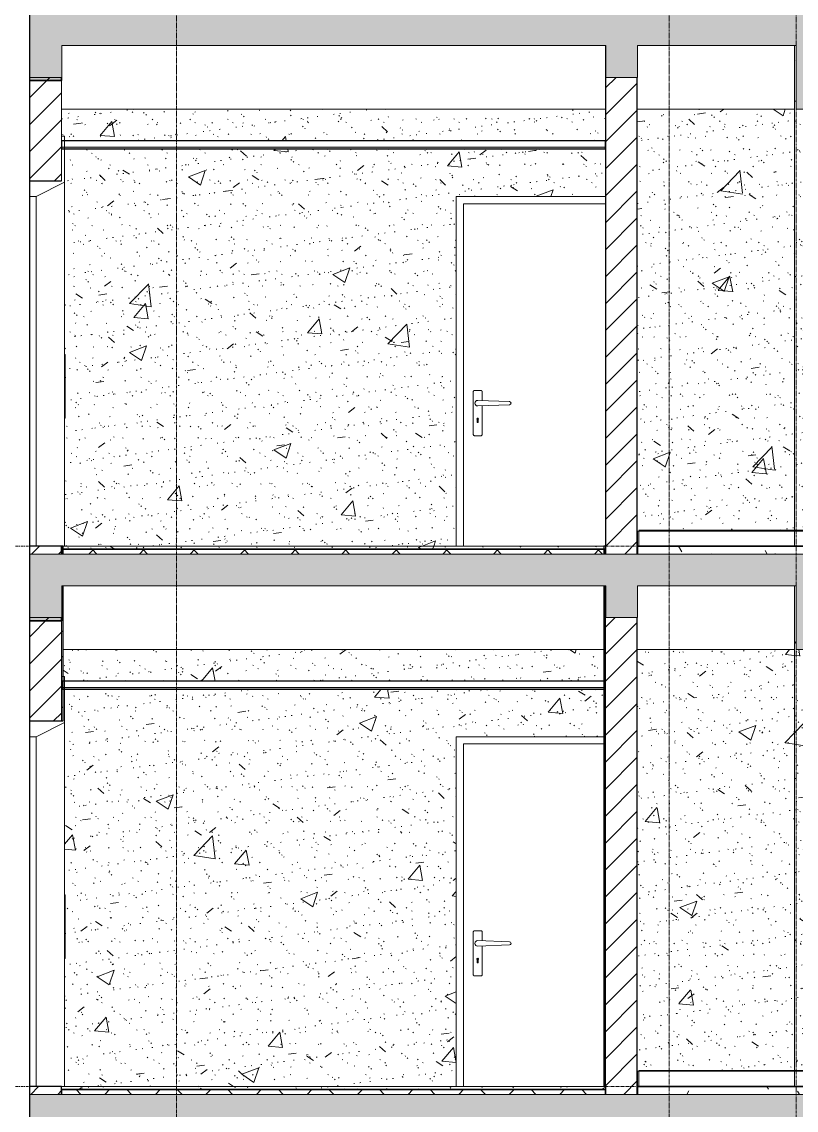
# Model space of a CAD drawing. Header units: millimetres. Extents: x 3451 to 201731, y -8641 to 35300.
# Drawn here: x 151216 to 156091, y 8850 to 15700 of the extents above; entities that cross this region are included whole.
import ezdxf

# ---------------------------------------------------------------- set-up
doc = ezdxf.new("R2010")
doc.units = ezdxf.units.MM
doc.linetypes.add('Centre', pattern=[31.75, 6.35, -4.7625, 15.875, -4.7625])
doc.linetypes.add('Grid Line', pattern=[22.225, 12.7, -3.175, 3.175, -3.175])
for name, color, linetype, lineweight in [('0-2', 50, 'Continuous', 5), ('A-CLNG', 13, 'Continuous', 9), ('A-CLNG-1', 13, 'Continuous', 25), ('A-CLNG-PATT-1', 13, 'Continuous', 9), ('A-DETL-GENF-1', 7, 'Continuous', 9), ('A-DETL-MEDM', 33, 'Continuous', 25), ('A-DETL-THIN', 151, 'Continuous', 9), ('A-DOOR', 31, 'Continuous', 9), ('A-DOOR-1', 31, 'Continuous', 18), ('A-DOOR-FRAM', 31, 'Continuous', 9), ('A-FLOR-1', 10, 'Continuous', 35), ('A-FLOR-3', 192, 'Continuous', 35), ('A-FLOR-HRAL', 11, 'Continuous', 9), ('A-FLOR-HRAL-1', 253, 'Continuous', 9), ('A-FLOR-HRAL-2', 53, 'Continuous', 18), ('A-FLOR-LEVL-2', 51, 'Centre', 9), ('A-FLOR-PATT-3', 8, 'Continuous', 9), ('A-FLOR-PATT-4', 67, 'Continuous', 9), ('A-WALL', 113, 'Continuous', 9), ('A-WALL-1', 113, 'Continuous', 25), ('A-WALL-PATT-2', 9, 'Continuous', 9), ('A-WALL-PATT-4', 111, 'Continuous', 9), ('I-WALL', 2, 'Continuous', 9), ('I-WALL-1', 7, 'Continuous', 9), ('I-WALL-2', 2, 'Continuous', 25), ('S-BEAM-1', 12, 'Continuous', 5), ('S-BEAM-2', 10, 'Continuous', 35), ('S-BEAM-3', 7, 'Continuous', 9), ('S-GRID-1', 1, 'Grid Line', 9)]:
    doc.layers.add(name, color=color, linetype=linetype, lineweight=lineweight)
pattern_1 = [(50, (-51987.05, 14125), (1093.104, -95.63), [114.3, -1257.3]), (355, (-51987, 14125), (-211.46, 1146.34), [91.44, -1005.84]), (100.451, (-51896, 14117), (881.66, 1050.7), [97.14, -1068.54]), (46.184, (-51987, 14429.8), (1626.47, -252.26), [171.45, -1885.95]), (96.636, (-51851.5, 14408.8), (1424.42, 1484.57), [145.7, -1602.8]), (351.184, (-51987, 14429.8), (1424.43, 1484.55), [137.16, -1508.76]), (21, (-51834.65, 14353.6), (909.69, -613.59), [114.3, -1257.3]), (326, (-51834.7, 14353.6), (370.81, 1105.13), [91.44, -1005.84]), (71.451, (-51758.8, 14302.5), (1280.5, 491.53), [97.14, -1068.54]), (37.5, (-51987.05, 14125), (18.531, 507.33), [50.292, -943.356, 50.292, -970.788, -1009.65]), (37.5, (-51987.05, 14125), (18.531, 507.33), [-2014.73, 50.29, -959.36]), (7.5, (-51987.05, 14125), (400.918, 601.084), [50.292, -531.876, 50.292, -920.496, -384.81]), (7.5, (-51987.05, 14125), (400.918, 601.084), [-1552.956, 50.29, -334.52]), (327.5, (-52326.9, 14125), (813.545, -34.374), [50.292, -330.708, 50.292, -1138.428, -1577.34]), (327.5, (-52326.9, 14125), (813.545, -34.374), [-1569.72, 50.29, -1527.05]), (317.5, (-52479.3, 14125), (888.775, 152.56), [50.29, -445.01, 50.29, -739.14, -1120.14]), (317.5, (-52479.3, 14125), (888.775, 152.56), [-1284.73, 50.29, -1069.85])]
pattern_2 = [(37.5, (-51987.05, 14125), (-4.7995, 146.8239), [5.029, -110.795, 5.029, -124.511, -123.825]), (37.5, (-51987.05, 14125), (-4.7995, 146.8239), [-245.364, 5.029, -118.796]), (7.5, (-51987.05, 14125), (134.8574, 215.047), [5.029, -57.455, 5.029, -99.365, -40.005]), (7.5, (-51987.05, 14125), (134.8574, 215.047), [-166.878, 5.029, -34.976]), (327.5, (-52080.78, 14125), (237.2978, 0.4316), [5.029, -33.071, 5.029, -132.131, -179.07]), (327.5, (-52080.78, 14125), (237.2978, 0.4316), [-175.26, 5.029, -174.041]), (317.5, (-52080.78, 14125), (229.067, 66.8792), [5.029, -14.021, 5.029, -84.887, -102.87]), (317.5, (-52080.78, 14125), (229.067, 66.8792), [-108.966, 5.029, -97.841])]
pattern_3 = [(0, (-51987.05, 14125), (609.6, 152.4), [50.292, -406.908, 50.292, -406.908, -2438.4]), (0, (-51987.05, 14125), (609.6, 152.4), [-914.4, 50.292, -864.108, 50.292, -406.908, -1066.8]), (0, (-51987.05, 14125), (609.6, 152.4), [-2286, 50.292, -254.508, 50.292, -711.708]), (120, (-51758.45, 14201.2), (-436.7823, 451.7291), [50.292, -406.908, 50.292, -2845.308]), (120, (-51758.45, 14201.2), (-436.7823, 451.7291), [-507.492, -406.908, 50.292, -864.108, -1524]), (120, (-51758.45, 14201.2), (-436.7823, 451.7291), [-1828.8, 50.292, -406.908, 50.292, -1016.508]), (120, (-51758.45, 14201.2), (-436.7823, 451.7291), [-2336.292, -254.508, 50.292, -711.708]), (240, (-51682.25, 14506), (-172.8177, -604.1291), [50.292, -406.908, 50.292, -406.908, -2438.4]), (240, (-51682.25, 14506), (-172.8177, -604.1291), [-914.4, 50.292, -864.108, 50.292, -406.908, -1066.8]), (240, (-51682.25, 14506), (-172.8177, -604.1291), [-2286, 50.292, -254.508, 50.292, -711.708])]
pattern_4 = [(45, (148640.78, 14125), (-84.8528, 84.8528), [])]
pattern_5 = [(45, (148640.78, 14125), (-159.099, 159.099), []), (135, (148640.78, 14125), (-159.099, -159.099), [])]
pattern_6 = [(0, (148640.78, 14125), (1219.2, 304.8), [50.292, -864.108, 50.292, -864.108, -4876.8]), (0, (148640.78, 14125), (1219.2, 304.8), [-1828.8, 50.292, -1778.508, 50.292, -864.108, -2133.6]), (0, (148640.78, 14125), (1219.2, 304.8), [-4572, 50.292, -559.308, 50.292, -1473.708]), (120, (149097.98, 14277.4), (-873.5645, 903.458), [50.292, -864.108, 50.292, -5740.908]), (120, (149097.98, 14277.4), (-873.5645, 903.458), [-964.692, -864.108, 50.292, -1778.508, -3048]), (120, (149097.98, 14277.4), (-873.5645, 903.458), [-3657.6, 50.292, -864.108, 50.292, -2083.308]), (120, (149097.98, 14277.4), (-873.5645, 903.458), [-4622.292, -559.308, 50.292, -1473.708]), (240, (149250.38, 14887), (-345.6355, -1208.258), [50.292, -864.108, 50.292, -5740.908]), (240, (149250.38, 14887), (-345.6355, -1208.258), [-964.692, -864.108, 50.292, -1778.508, -3048]), (240, (149250.38, 14887), (-345.6355, -1208.258), [-3657.6, 50.292, -864.108, 50.292, -2083.308]), (240, (149250.38, 14887), (-345.6355, -1208.258), [-4622.292, -559.308, 50.292, -1473.708])]
pattern_7 = [(45, (148640.78, 14125), (-79.5495, 79.5495), [])]
pattern_8 = [(50, (148640.8, 14125), (1093.104, -95.634), [114.3, -1257.3]), (355, (148640.8, 14125), (-211.46, 1146.34), [91.44, -1005.84]), (100.451, (148731.9, 14117), (881.66, 1050.7), [97.14, -1068.54]), (46.184, (148640.8, 14429.8), (1626.47, -252.26), [171.45, -1885.95]), (96.636, (148776.3, 14408.8), (1424.42, 1484.57), [145.7, -1602.81]), (351.184, (148640.8, 14429.8), (1424.43, 1484.55), [137.16, -1508.76]), (21, (148793.2, 14353.6), (909.69, -613.59), [114.3, -1257.3]), (326, (148793.2, 14353.6), (370.81, 1105.13), [91.44, -1005.84]), (71.451, (148869, 14302.5), (1280.5, 491.53), [97.14, -1068.54]), (37.5, (148640.8, 14125), (18.531, 507.33), [50.292, -943.356, 50.292, -970.788, -1009.65]), (37.5, (148640.8, 14125), (18.531, 507.33), [-2014.73, 50.29, -959.36]), (7.5, (148640.8, 14125), (400.918, 601.084), [50.292, -531.876, 50.292, -920.496, -384.81]), (7.5, (148640.8, 14125), (400.918, 601.084), [-1552.956, 50.29, -334.52]), (327.5, (148300.93, 14125), (813.545, -34.374), [50.292, -330.708, 50.292, -1138.428, -1577.34]), (327.5, (148300.93, 14125), (813.545, -34.374), [-1569.72, 50.29, -1527.05]), (317.5, (148148.5, 14125), (888.775, 152.56), [50.29, -445.01, 50.29, -739.14, -1120.14]), (317.5, (148148.5, 14125), (888.775, 152.56), [-1284.73, 50.29, -1069.85])]
pattern_9 = [(37.5, (148640.78, 14125), (-4.7995, 146.8239), [5.029, -110.795, 5.029, -124.511, -123.825]), (37.5, (148640.78, 14125), (-4.7995, 146.8239), [-245.364, 5.029, -118.796]), (7.5, (148640.78, 14125), (134.8574, 215.0472), [5.029, -57.455, 5.029, -99.365, -40.005]), (7.5, (148640.78, 14125), (134.8574, 215.0472), [-166.878, 5.029, -34.976]), (327.5, (148547.06, 14125), (237.2978, 0.4316), [5.029, -33.071, 5.029, -132.131, -179.07]), (327.5, (148547.06, 14125), (237.2978, 0.4316), [-175.26, 5.029, -174.041]), (317.5, (148547.06, 14125), (229.067, 66.8792), [5.029, -14.021, 5.029, -84.887, -102.87]), (317.5, (148547.06, 14125), (229.067, 66.8792), [-108.966, 5.029, -97.841])]

# ---------------------------------------------------------------- blocks, each defined once
blk = doc.blocks.new('NCV_TKTC_KET CAU_rvt-2-TKCS_MẶT CẮT D')
at = {"layer": 'S-BEAM-1'}
for points in [[(-49361.9, 15330), (-49161.9, 15330), (-49161.9, 15350), (-49361.9, 15350)], [(-49361.9, 11930), (-49161.9, 11930), (-49161.9, 11950), (-49361.9, 11950)]]:
    blk.add_hatch(color=256, dxfattribs=at).paths.add_polyline_path(points)
at = {"layer": 'S-BEAM-2'}
for p, q in [((-49161.9, 15330), (-49161.9, 15350)), ((-49361.9, 15330), (-49161.9, 15330)), ((-49361.9, 11930), (-49161.9, 11930)), ((-49161.9, 11930), (-49161.9, 11950))]:
    blk.add_line(p, q, dxfattribs=at)
at = {"layer": 'S-BEAM-3'}
for p, q in [((-49161.9, 15150), (-45737.4, 15150)), ((-45537.4, 15150), (-45535.3, 15150)), ((-45535.3, 15150), (-44546.9, 15150)), ((-49151.9, 11750), (-45747.4, 11750)), ((-45537.4, 11750), (-45535.3, 11750)), ((-45535.3, 11750), (-44546.9, 11750))]:
    blk.add_line(p, q, dxfattribs=at)
blk = doc.blocks.new('Railing - Railing-945961-TKCS_MẶT CẮT D')
at = {"layer": 'A-FLOR-HRAL-1'}
for p, q in [((-45526.9, 12495), (-44546.9, 12495)), ((-44546.9, 12400), (-44546.9, 12495)), ((-44546.9, 12495), (-43826.9, 12495))]:
    blk.add_line(p, q, dxfattribs=at)
at = {"layer": 'A-FLOR-HRAL-2'}
for p, q in [((-45526.9, 12495), (-45536.9, 12495)), ((-45536.9, 12495), (-45536.9, 12400)), ((-45526.9, 12400), (-45526.9, 12495)), ((-45536.9, 12400), (-45526.9, 12400))]:
    blk.add_line(p, q, dxfattribs=at)
blk = doc.blocks.new('NCV_TKTC_TANG 3 - 4_rvt-3-TKCS_MẶT CẮT D')
at = {"layer": 'A-FLOR-PATT-4'}
h = blk.add_hatch(dxfattribs=at)
h.set_pattern_fill('FP_33', color=256, style=0, pattern_type=2)
h.set_pattern_definition(pattern_3)
h.paths.add_polyline_path([(-38225.1, 12350), (-37936.9, 12350), (-37936.9, 12400), (-45536.9, 12400), (-45536.9, 12350), (-38878.2, 12350)])
at = {"layer": 'A-WALL-PATT-2'}
h = blk.add_hatch(dxfattribs=at)
h.set_pattern_fill('FP_35', color=256, style=0, pattern_type=2)
h.set_pattern_definition(pattern_1)
h.paths.add_polyline_path([(-43836.9, 12500), (-43836.9, 15550), (-44235.3, 15550), (-44235.3, 15150), (-44537, 15150), (-44537, 15550), (-44546.9, 15550), (-44546.9, 12500)])
h = blk.add_hatch(dxfattribs=at)
h.set_pattern_fill('FP_36', color=256, style=0, pattern_type=2)
h.set_pattern_definition(pattern_2)
h.paths.add_polyline_path([(-43836.9, 12500), (-43836.9, 15550), (-44235.3, 15550), (-44235.3, 15150), (-44537, 15150), (-44537, 15550), (-44546.9, 15550), (-44546.9, 12500)])
h = blk.add_hatch(dxfattribs=at)
h.set_pattern_fill('FP_35', color=256, style=0, pattern_type=2)
h.set_pattern_definition(pattern_1)
h.paths.add_polyline_path([(-45526.9, 12500), (-44546.9, 12500), (-44546.9, 15150), (-45536.9, 15150), (-45536.9, 12500)])
h = blk.add_hatch(dxfattribs=at)
h.set_pattern_fill('FP_36', color=256, style=0, pattern_type=2)
h.set_pattern_definition(pattern_2)
h.paths.add_polyline_path([(-45526.9, 12500), (-44546.9, 12500), (-44546.9, 15150), (-45536.9, 15150), (-45536.9, 12500)])
at = {"layer": 'A-FLOR-1'}
for p, q in [((-37936.9, 12400), (-45536.9, 12400)), ((-45536.9, 12400), (-45536.9, 12350))]:
    blk.add_line(p, q, dxfattribs=at)
at = {"layer": 'I-WALL-1'}
for p, q in [((-44546.9, 15550), (-44546.9, 12500)), ((-45526.9, 12500), (-44546.9, 12500)), ((-44546.9, 12500), (-43836.9, 12500))]:
    blk.add_line(p, q, dxfattribs=at)
at = {"layer": 'A-FLOR-HRAL'}
blk.add_blockref('Railing - Railing-945961-TKCS_MẶT CẮT D', (0, 0), dxfattribs=at)
blk = doc.blocks.new('NCV_TKTC_TANG 3 - 4_rvt-4-TKCS_MẶT CẮT D')
at = {"layer": 'A-FLOR-PATT-4'}
h = blk.add_hatch(dxfattribs=at)
h.set_pattern_fill('FP_33', color=256, style=0, pattern_type=2)
h.set_pattern_definition(pattern_3)
h.paths.add_polyline_path([(-38225.1, 8950), (-37936.9, 8950), (-37936.9, 9000), (-45536.9, 9000), (-45535.3, 8950), (-38878.2, 8950)])
at = {"layer": 'A-WALL-PATT-2'}
h = blk.add_hatch(dxfattribs=at)
h.set_pattern_fill('FP_35', color=256, style=0, pattern_type=2)
h.set_pattern_definition(pattern_1)
h.paths.add_polyline_path([(-43836.9, 9100), (-43836.9, 12150), (-44235.3, 12150), (-44235.3, 11750), (-44537, 11750), (-44537, 12150), (-44546.9, 12150), (-44546.9, 9100), (-44102.8, 9100)])
h = blk.add_hatch(dxfattribs=at)
h.set_pattern_fill('FP_36', color=256, style=0, pattern_type=2)
h.set_pattern_definition(pattern_2)
h.paths.add_polyline_path([(-43836.9, 9100), (-43836.9, 12150), (-44235.3, 12150), (-44235.3, 11750), (-44537, 11750), (-44537, 12150), (-44546.9, 12150), (-44546.9, 9100), (-44102.8, 9100)])
h = blk.add_hatch(dxfattribs=at)
h.set_pattern_fill('FP_35', color=256, style=0, pattern_type=2)
h.set_pattern_definition(pattern_1)
h.paths.add_polyline_path([(-45536.9, 9100), (-44546.9, 9100), (-44546.9, 11750), (-45536.9, 11750), (-45536.9, 9223.2)])
h = blk.add_hatch(dxfattribs=at)
h.set_pattern_fill('FP_36', color=256, style=0, pattern_type=2)
h.set_pattern_definition(pattern_2)
h.paths.add_polyline_path([(-45536.9, 9100), (-44546.9, 9100), (-44546.9, 11750), (-45536.9, 11750), (-45536.9, 9223.2)])
at = {"layer": 'A-FLOR-1'}
for p, q in [((-37936.9, 9000), (-45536.9, 9000)), ((-45536.9, 9000), (-45536.9, 8950))]:
    blk.add_line(p, q, dxfattribs=at)
at = {"layer": 'I-WALL-1'}
for p, q in [((-44546.9, 12150), (-44546.9, 9100)), ((-45526.9, 9100), (-44546.9, 9100)), ((-44546.9, 9100), (-43836.9, 9100))]:
    blk.add_line(p, q, dxfattribs=at)
at = {"layer": 'A-FLOR-HRAL'}
blk.add_blockref('Railing - Railing-945961-TKCS_MẶT CẮT D', (0, -3400), dxfattribs=at)
blk = doc.blocks.new('Thang may HIEN - Dài x Rộng - 2000x2000-2402764-TKCS_MẶT CẮT D')
at = {"layer": 'A-DOOR'}
for p, q in [((-49141.9, 290), (-49141.9, -2000)), ((-49321.9, 200), (-49321.9, -2000)), ((-49137.9, -794.1), (-49141.9, -794.1)), ((-49137.9, -794.1), (-49137.9, -1194.1)), ((-49141.9, -1194.1), (-49137.9, -1194.1)), ((-49141.9, -2000), (-49161.9, -2000))]:
    blk.add_line(p, q, dxfattribs=at)
at = {"layer": 'A-DOOR-1'}
for p, q in [((-49161.9, 580), (-49161.9, 300)), ((-49141.9, 580), (-49161.9, 580)), ((-49141.9, 290), (-49141.9, 580)), ((-49161.9, 300), (-49361.9, 300)), ((-49321.9, 200), (-49141.9, 290)), ((-49361.9, 200), (-49321.9, 200))]:
    blk.add_line(p, q, dxfattribs=at)
blk = doc.blocks.new('FD_05 - FD_05-1000x2200mm-V391-TKCS_MẶT CẮT D')
at = {"layer": 'A-DOOR'}
for p, q in [((-46569.5, 9972.5), (-46569.5, 9702.5)), ((-46522, 9980), (-46562, 9980)), ((-46562, 9980), (-46522, 9980)), ((-46514.5, 9916.5), (-46514.5, 9972.5)), ((-46341.6, 9910), (-46542, 9917.5)), ((-46542, 9882.5), (-46341.6, 9890)), ((-46514.5, 9702.5), (-46514.5, 9883.5)), ((-46542.7, 9797), (-46542.7, 9803)), ((-46541.3, 9803), (-46541.3, 9797)), ((-46545.5, 9795.1), (-46545.5, 9781.2)), ((-46538.5, 9781.2), (-46538.5, 9795.1)), ((-46562, 9695), (-46522, 9695)), ((-46522, 9695), (-46562, 9695))]:
    blk.add_line(p, q, dxfattribs=at)
at = {"layer": 'A-DOOR', "flags": 128}
for points in [[(-46562, 9980), (-46562.3, 9980), (-46562.6, 9980), (-46562.9, 9979.9), (-46563.2, 9979.9), (-46563.5, 9979.9), (-46563.8, 9979.8), (-46564.1, 9979.7), (-46564.4, 9979.6), (-46564.6, 9979.5), (-46564.9, 9979.4), (-46565.2, 9979.3), (-46565.5, 9979.2), (-46565.7, 9979), (-46566, 9978.9), (-46566.2, 9978.7), (-46566.5, 9978.5), (-46566.7, 9978.3), (-46567, 9978.1), (-46567.2, 9977.9), (-46567.4, 9977.7), (-46567.6, 9977.5), (-46567.8, 9977.3), (-46568, 9977), (-46568.2, 9976.8), (-46568.3, 9976.6), (-46568.5, 9976.3), (-46568.6, 9976), (-46568.8, 9975.8), (-46568.9, 9975.5), (-46569, 9975.2), (-46569.1, 9974.9), (-46569.2, 9974.7), (-46569.3, 9974.4), (-46569.3, 9974.1), (-46569.4, 9973.8), (-46569.4, 9973.5), (-46569.5, 9973.2), (-46569.5, 9972.9), (-46569.5, 9972.6), (-46569.5, 9972.5)], [(-46514.5, 9972.5), (-46514.5, 9972.8), (-46514.5, 9973.1), (-46514.6, 9973.4), (-46514.6, 9973.7), (-46514.7, 9974), (-46514.7, 9974.3), (-46514.8, 9974.6), (-46514.9, 9974.9), (-46515, 9975.1), (-46515.1, 9975.4), (-46515.2, 9975.7), (-46515.4, 9976), (-46515.5, 9976.2), (-46515.7, 9976.5), (-46515.8, 9976.7), (-46516, 9977), (-46516.2, 9977.2), (-46516.4, 9977.4), (-46516.6, 9977.7), (-46516.8, 9977.9), (-46517, 9978.1), (-46517.2, 9978.3), (-46517.5, 9978.5), (-46517.7, 9978.6), (-46518, 9978.8), (-46518.2, 9979), (-46518.5, 9979.1), (-46518.7, 9979.3), (-46519, 9979.4), (-46519.3, 9979.5), (-46519.6, 9979.6), (-46519.9, 9979.7), (-46520.1, 9979.8), (-46520.4, 9979.8), (-46520.7, 9979.9), (-46521, 9979.9), (-46521.3, 9980), (-46521.6, 9980), (-46521.9, 9980), (-46522, 9980)], [(-46569.5, 9702.5), (-46569.5, 9702.2), (-46569.5, 9701.9), (-46569.5, 9701.6), (-46569.4, 9701.3), (-46569.4, 9701), (-46569.3, 9700.7), (-46569.2, 9700.4), (-46569.1, 9700.1), (-46569, 9699.9), (-46568.9, 9699.6), (-46568.8, 9699.3), (-46568.7, 9699), (-46568.5, 9698.8), (-46568.4, 9698.5), (-46568.2, 9698.3), (-46568, 9698), (-46567.8, 9697.8), (-46567.6, 9697.6), (-46567.4, 9697.3), (-46567.2, 9697.1), (-46567, 9696.9), (-46566.8, 9696.7), (-46566.6, 9696.5), (-46566.3, 9696.4), (-46566.1, 9696.2), (-46565.8, 9696), (-46565.5, 9695.9), (-46565.3, 9695.7), (-46565, 9695.6), (-46564.7, 9695.5), (-46564.4, 9695.4), (-46564.2, 9695.3), (-46563.9, 9695.2), (-46563.6, 9695.2), (-46563.3, 9695.1), (-46563, 9695.1), (-46562.7, 9695), (-46562.4, 9695), (-46562.1, 9695), (-46562, 9695)], [(-46522, 9695), (-46521.7, 9695), (-46521.4, 9695), (-46521.1, 9695.1), (-46520.8, 9695.1), (-46520.5, 9695.1), (-46520.2, 9695.2), (-46519.9, 9695.3), (-46519.7, 9695.4), (-46519.4, 9695.5), (-46519.1, 9695.6), (-46518.8, 9695.7), (-46518.6, 9695.8), (-46518.3, 9696), (-46518, 9696.1), (-46517.8, 9696.3), (-46517.5, 9696.5), (-46517.3, 9696.7), (-46517.1, 9696.9), (-46516.8, 9697.1), (-46516.6, 9697.3), (-46516.4, 9697.5), (-46516.2, 9697.7), (-46516, 9698), (-46515.9, 9698.2), (-46515.7, 9698.5), (-46515.5, 9698.7), (-46515.4, 9699), (-46515.3, 9699.2), (-46515.1, 9699.5), (-46515, 9699.8), (-46514.9, 9700.1), (-46514.8, 9700.4), (-46514.7, 9700.7), (-46514.7, 9700.9), (-46514.6, 9701.2), (-46514.6, 9701.5), (-46514.5, 9701.8), (-46514.5, 9702.1), (-46514.5, 9702.4), (-46514.5, 9702.5)]]:
    blk.add_lwpolyline(points, dxfattribs=at)
at = {"layer": 'A-DOOR'}
for centre, radius, start, end in [((-46562, 9972.5), 7.5, 150, 180), ((-46562, 9972.5), 7.5, 90, 120), ((-46522, 9972.5), 7.5, 60, 90), ((-46522, 9972.5), 7.5, 0, 30), ((-46542, 9900), 17.5, 90, 180), ((-46542, 9900), 17.5, 180, 270), ((-46342, 9900), 10, 0, 87.85442), ((-46342, 9900), 10, 272.14558, 0), ((-46542, 9800), 6, 305.68533, 234.31467), ((-46542, 9803), 0.7, 0, 180), ((-46542, 9803), 0.7, 0, 180), ((-46542, 9797), 0.7, 180, 0), ((-46542, 9797), 0.7, 180, 0), ((-46542, 9781.2), 3.5, 180, 0), ((-46562, 9702.5), 7.5, 180, 210), ((-46562, 9702.5), 7.5, 240, 270), ((-46522, 9702.5), 7.52, 270, 300), ((-46522, 9702.5), 7.52, 330, 0)]:
    blk.add_arc(centre, radius, start, end, dxfattribs=at)
at = {"layer": 'A-DOOR-FRAM'}
for q in [(-46632, 9000), (-45747.4, 11155)]:
    blk.add_line((-46632, 11155), q, dxfattribs=at)
blk = doc.blocks.new('Thang may HIEN - Dài x Rộng - 2000x2000-V485-TKCS_MẶT CẮT D')
at = {"layer": 'A-DOOR'}
for p, q in [((-49141.9, 14690), (-49141.9, 12400)), ((-49321.9, 14600), (-49321.9, 12400)), ((-49137.9, 13605.9), (-49141.9, 13605.9)), ((-49137.9, 13605.9), (-49137.9, 13205.9)), ((-49141.9, 13205.9), (-49137.9, 13205.9)), ((-49141.9, 12400), (-49151.9, 12400))]:
    blk.add_line(p, q, dxfattribs=at)
at = {"layer": 'A-DOOR-1'}
for p, q in [((-49161.9, 14980), (-49161.9, 14700)), ((-49141.9, 14980), (-49161.9, 14980)), ((-49141.9, 14690), (-49141.9, 14980)), ((-49161.9, 14700), (-49361.9, 14700)), ((-49321.9, 14600), (-49141.9, 14690)), ((-49361.9, 14600), (-49321.9, 14600))]:
    blk.add_line(p, q, dxfattribs=at)
blk = doc.blocks.new('FD_05 - FD_05-1000x2200mm-V390-TKCS_MẶT CẮT D')
at = {"layer": 'A-DOOR'}
for p, q in [((-46522, 6580), (-46562, 6580)), ((-46562, 6580), (-46522, 6580)), ((-46569.5, 6572.5), (-46569.5, 6302.5)), ((-46341.6, 6510), (-46542, 6517.5)), ((-46514.5, 6516.5), (-46514.5, 6572.5)), ((-46542, 6482.5), (-46341.6, 6490)), ((-46514.5, 6302.5), (-46514.5, 6483.5)), ((-46545.5, 6395.1), (-46545.5, 6381.2)), ((-46542.7, 6397), (-46542.7, 6403)), ((-46541.3, 6403), (-46541.3, 6397)), ((-46538.5, 6381.2), (-46538.5, 6395.1)), ((-46562, 6295), (-46522, 6295)), ((-46522, 6295), (-46562, 6295))]:
    blk.add_line(p, q, dxfattribs=at)
at = {"layer": 'A-DOOR', "flags": 128}
for points in [[(-46562, 6580), (-46562.3, 6580), (-46562.6, 6580), (-46562.9, 6579.9), (-46563.2, 6579.9), (-46563.5, 6579.9), (-46563.8, 6579.8), (-46564.1, 6579.7), (-46564.4, 6579.6), (-46564.6, 6579.5), (-46564.9, 6579.4), (-46565.2, 6579.3), (-46565.5, 6579.2), (-46565.7, 6579), (-46566, 6578.9), (-46566.2, 6578.7), (-46566.5, 6578.5), (-46566.7, 6578.3), (-46567, 6578.1), (-46567.2, 6577.9), (-46567.4, 6577.7), (-46567.6, 6577.5), (-46567.8, 6577.3), (-46568, 6577), (-46568.2, 6576.8), (-46568.3, 6576.6), (-46568.5, 6576.3), (-46568.6, 6576), (-46568.8, 6575.8), (-46568.9, 6575.5), (-46569, 6575.2), (-46569.1, 6574.9), (-46569.2, 6574.7), (-46569.3, 6574.4), (-46569.3, 6574.1), (-46569.4, 6573.8), (-46569.4, 6573.5), (-46569.5, 6573.2), (-46569.5, 6572.9), (-46569.5, 6572.6), (-46569.5, 6572.5)], [(-46514.5, 6572.5), (-46514.5, 6572.8), (-46514.5, 6573.1), (-46514.6, 6573.4), (-46514.6, 6573.7), (-46514.7, 6574), (-46514.7, 6574.3), (-46514.8, 6574.6), (-46514.9, 6574.9), (-46515, 6575.1), (-46515.1, 6575.4), (-46515.2, 6575.7), (-46515.4, 6576), (-46515.5, 6576.2), (-46515.7, 6576.5), (-46515.8, 6576.7), (-46516, 6577), (-46516.2, 6577.2), (-46516.4, 6577.4), (-46516.6, 6577.7), (-46516.8, 6577.9), (-46517, 6578.1), (-46517.2, 6578.3), (-46517.5, 6578.5), (-46517.7, 6578.6), (-46518, 6578.8), (-46518.2, 6579), (-46518.5, 6579.1), (-46518.7, 6579.3), (-46519, 6579.4), (-46519.3, 6579.5), (-46519.6, 6579.6), (-46519.9, 6579.7), (-46520.1, 6579.8), (-46520.4, 6579.8), (-46520.7, 6579.9), (-46521, 6579.9), (-46521.3, 6580), (-46521.6, 6580), (-46521.9, 6580), (-46522, 6580)], [(-46569.5, 6302.5), (-46569.5, 6302.2), (-46569.5, 6301.9), (-46569.5, 6301.6), (-46569.4, 6301.3), (-46569.4, 6301), (-46569.3, 6300.7), (-46569.2, 6300.4), (-46569.1, 6300.1), (-46569, 6299.9), (-46568.9, 6299.6), (-46568.8, 6299.3), (-46568.7, 6299), (-46568.5, 6298.8), (-46568.4, 6298.5), (-46568.2, 6298.3), (-46568, 6298), (-46567.8, 6297.8), (-46567.6, 6297.6), (-46567.4, 6297.3), (-46567.2, 6297.1), (-46567, 6296.9), (-46566.8, 6296.7), (-46566.6, 6296.5), (-46566.3, 6296.4), (-46566.1, 6296.2), (-46565.8, 6296), (-46565.5, 6295.9), (-46565.3, 6295.7), (-46565, 6295.6), (-46564.7, 6295.5), (-46564.4, 6295.4), (-46564.2, 6295.3), (-46563.9, 6295.2), (-46563.6, 6295.2), (-46563.3, 6295.1), (-46563, 6295.1), (-46562.7, 6295), (-46562.4, 6295), (-46562.1, 6295), (-46562, 6295)], [(-46522, 6295), (-46521.7, 6295), (-46521.4, 6295), (-46521.1, 6295.1), (-46520.8, 6295.1), (-46520.5, 6295.1), (-46520.2, 6295.2), (-46519.9, 6295.3), (-46519.7, 6295.4), (-46519.4, 6295.5), (-46519.1, 6295.6), (-46518.8, 6295.7), (-46518.6, 6295.8), (-46518.3, 6296), (-46518, 6296.1), (-46517.8, 6296.3), (-46517.5, 6296.5), (-46517.3, 6296.7), (-46517.1, 6296.9), (-46516.8, 6297.1), (-46516.6, 6297.3), (-46516.4, 6297.5), (-46516.2, 6297.7), (-46516, 6298), (-46515.9, 6298.2), (-46515.7, 6298.5), (-46515.5, 6298.7), (-46515.4, 6299), (-46515.3, 6299.2), (-46515.1, 6299.5), (-46515, 6299.8), (-46514.9, 6300.1), (-46514.8, 6300.4), (-46514.7, 6300.7), (-46514.7, 6300.9), (-46514.6, 6301.2), (-46514.6, 6301.5), (-46514.5, 6301.8), (-46514.5, 6302.1), (-46514.5, 6302.4), (-46514.5, 6302.5)]]:
    blk.add_lwpolyline(points, dxfattribs=at)
at = {"layer": 'A-DOOR'}
for centre, radius, start, end in [((-46562, 6572.5), 7.5, 150, 180), ((-46562, 6572.5), 7.5, 90, 120), ((-46522, 6572.5), 7.5, 60, 90), ((-46522, 6572.5), 7.5, 0, 30), ((-46542, 6500), 17.5, 90, 180), ((-46342, 6500), 10, 0, 87.85442), ((-46542, 6500), 17.5, 180, 270), ((-46342, 6500), 10, 272.14558, 0), ((-46542, 6400), 6, 305.68533, 234.31467), ((-46542, 6381.2), 3.5, 180, 0), ((-46542, 6403), 0.7, 0, 180), ((-46542, 6403), 0.7, 0, 180), ((-46542, 6397), 0.7, 180, 0), ((-46542, 6397), 0.7, 180, 0), ((-46562, 6302.5), 7.5, 180, 210), ((-46522, 6302.5), 7.52, 330, 0), ((-46562, 6302.5), 7.5, 240, 270), ((-46522, 6302.5), 7.52, 270, 300)]:
    blk.add_arc(centre, radius, start, end, dxfattribs=at)
at = {"layer": 'A-DOOR-FRAM'}
for q in [(-46632, 5600), (-45737.4, 7755)]:
    blk.add_line((-46632, 7755), q, dxfattribs=at)

msp = doc.modelspace()

# ---------------------------------------------------------------- hatches: boundary and pattern name
at = {"layer": 'A-CLNG-PATT-1'}
h = msp.add_hatch(dxfattribs=at)
h.set_pattern_fill('FP_41', color=256, style=0, pattern_type=2)
h.set_pattern_definition(pattern_6)
h.paths.add_polyline_path([(166974.2, 14900), (167090.9, 14900), (167090.9, 14910), (165090.5, 14910), (165090.5, 14900), (165668.1, 14900)])
h.paths.add_polyline_path([(129096.1, 14900), (130592.5, 14900), (130592.5, 14910), (128915.9, 14910), (128915.9, 14900)])
h.paths.add_polyline_path([(151465.9, 14900), (154890.5, 14900), (154890.5, 14910), (151465.9, 14910)])
h = msp.add_hatch(dxfattribs=at)
h.set_pattern_fill('FP_41', color=256, style=0, pattern_type=2)
h.set_pattern_definition(pattern_6)
h.paths.add_polyline_path([(165668.1, 11500), (167090.9, 11500), (167090.9, 11510), (165090.5, 11510), (165090.5, 11500), (165341.5, 11500)])
h.paths.add_polyline_path([(128915.9, 11500), (130592.5, 11500), (130592.5, 11510), (128915.9, 11510)])
h.paths.add_polyline_path([(154565.9, 11500), (154890.5, 11500), (154890.5, 11510), (151465.9, 11510), (151465.9, 11500), (154239.3, 11500)])
at = {"layer": 'A-DETL-GENF-1'}
h = msp.add_hatch(color=256, dxfattribs=at)
h.paths.add_polyline_path([(160692.2, 15150), (160692.2, 15550), (167092.5, 15550), (167092.5, 15300), (167692.5, 15300), (167692.5, 15550), (171492.9, 15550), (171492.9, 15350), (171692.9, 15350), (171692.9, 15550), (175790.9, 15550), (175790.9, 15150), (176090.9, 15150), (176090.9, 15750), (151265.9, 15750), (151265.9, 15350), (151467.6, 15350), (151467.6, 15550), (154892.5, 15550), (154892.5, 15350), (155092.5, 15350), (155092.5, 15550), (156090.8, 15550), (156090.8, 15150), (156392.5, 15150), (156392.5, 15550), (160390.5, 15550), (160390.5, 15150), (160443.5, 15150)])
h.paths.add_polyline_path([(122694.6, 15150), (122694.6, 15750), (122392.5, 15750), (122392.5, 15150)])
h.paths.add_polyline_path([(130594.7, 15150), (130894.7, 15150), (130894.7, 15550), (135595.5, 15550), (135595.5, 15350), (135794.6, 15350), (135794.6, 15550), (138744.6, 15550), (138744.6, 15150), (139044.6, 15150), (139044.6, 15550), (143794.6, 15550), (143794.6, 15350), (143994.6, 15350), (143994.6, 15550), (146969.9, 15550), (146969.9, 15150), (147269.9, 15150), (147269.9, 15550), (148965.9, 15550), (148965.9, 15350), (149165.9, 15351.3), (149165.9, 15750), (128994.6, 15750), (128994.6, 15350), (129194.6, 15350), (129194.6, 15550), (130594.7, 15550), (130594.7, 15391.9)])
h.paths.add_polyline_path([(128444.5, 15350), (128443, 15750), (126628.8, 15750), (126628.8, 15350), (126828.8, 15350), (126828.8, 15550), (128244.5, 15550), (128244.5, 15350)])
h = msp.add_hatch(color=256, dxfattribs=at)
h.paths.add_polyline_path([(160390.5, 11750), (160692.2, 11750), (160692.2, 12150), (167092.5, 12150), (167092.5, 11900), (167692.5, 11900), (167692.5, 12150), (171492.9, 12150), (171492.9, 11950), (171692.9, 11950), (171692.9, 12150), (175790.9, 12150), (175790.9, 11750), (176090.9, 11750), (176090.9, 12350), (151265.9, 12350), (151265.9, 11950), (151467.6, 11950), (151467.6, 12150), (154892.5, 12150), (154892.5, 11950), (155092.5, 11950), (155092.5, 12150), (156090.8, 12150), (156090.8, 11750), (156392.5, 11750), (156392.5, 12150), (160390.5, 12150)])
h.paths.add_polyline_path([(122392.5, 11750), (122694.6, 11750), (122694.6, 12350), (122392.5, 12350)])
h.paths.add_polyline_path([(147269.9, 11750), (147269.9, 12150), (148965.9, 12150), (148965.9, 11950), (149165.9, 11951.3), (149165.9, 12350), (128994.6, 12350), (128994.6, 11950), (129194.6, 11950), (129194.6, 12150), (130594.7, 12150), (130594.7, 11750), (130894.7, 11750), (130894.7, 12150), (135595.5, 12150), (135595.5, 11950), (135794.6, 11950), (135794.6, 12150), (138744.6, 12150), (138744.6, 11750), (139044.6, 11750), (139044.6, 12150), (143794.6, 12150), (143794.6, 11950), (143994.6, 11950), (143994.6, 12150), (146969.9, 12150), (146969.9, 11750)])
h.paths.add_polyline_path([(128444.5, 11950), (128443, 12350), (126628.8, 12350), (126628.8, 11950), (126828.8, 11950), (126828.8, 12150), (128244.5, 12150), (128244.5, 11950), (128443, 11950)])
h = msp.add_hatch(color=256, dxfattribs=at)
h.paths.add_polyline_path([(160443.5, 8350), (160692.2, 8350), (160692.2, 8750), (167092.5, 8750), (167092.5, 8500), (167692.5, 8500), (167692.5, 8750), (171492.9, 8750), (171492.9, 8550), (171692.9, 8550), (171692.9, 8750), (175790.9, 8750), (175790.9, 8350), (176090.9, 8350), (176090.9, 8950), (151265.9, 8950), (151265.9, 8550), (151467.6, 8550), (151467.6, 8750), (154892.5, 8750), (154892.5, 8550), (155092.5, 8550), (155092.5, 8750), (156090.8, 8750), (156090.8, 8350), (156392.5, 8350), (156392.5, 8750), (160390.5, 8750), (160390.5, 8350)])
h.paths.add_polyline_path([(122694.6, 8350), (122694.6, 8950), (122392.5, 8950), (122392.5, 8350)])
h.paths.add_polyline_path([(138744.6, 8350), (139044.6, 8350), (139044.6, 8750), (143794.6, 8750), (143794.6, 8550), (143994.6, 8550), (143994.6, 8750), (146969.9, 8750), (146969.9, 8350), (147269.9, 8350), (147269.9, 8750), (148965.9, 8750), (148965.9, 8550), (149165.9, 8551.3), (149165.9, 8950), (128994.6, 8950), (128994.6, 8550), (129194.6, 8550), (129194.6, 8750), (130594.7, 8750), (130594.7, 8350), (130894.7, 8350), (130894.7, 8750), (135595.5, 8750), (135595.5, 8550), (135794.6, 8550), (135794.6, 8750), (138744.6, 8750), (138744.6, 8606.4)])
h.paths.add_polyline_path([(126628.8, 8550), (126828.8, 8550), (126828.8, 8750), (128244.5, 8750), (128244.5, 8550), (128444.5, 8550), (128443, 8950), (126628.8, 8950)])
at = {"layer": 'A-FLOR-PATT-3'}
h = msp.add_hatch(dxfattribs=at)
h.set_pattern_fill('FP_49', color=256, style=0, pattern_type=2)
h.set_pattern_definition(pattern_5)
h.paths.add_polyline_path([(167090.9, 12350), (167090.9, 12380), (165090.5, 12380), (165090.5, 12350), (166974.2, 12350)])
h.paths.add_polyline_path([(153520.6, 12350), (154890.5, 12350), (154890.5, 12380), (151465.9, 12380), (151467.6, 12350), (152606.6, 12350)])
h.paths.add_polyline_path([(129115.9, 12350), (130592.5, 12350), (130592.5, 12380), (129115.9, 12380)])
h = msp.add_hatch(dxfattribs=at)
h.set_pattern_fill('FP_49', color=256, style=0, pattern_type=2)
h.set_pattern_definition(pattern_5)
h.paths.add_polyline_path([(167090.9, 8950), (167090.9, 8980), (165090.5, 8980), (165090.5, 8950), (166974.2, 8950)])
h.paths.add_polyline_path([(152606.6, 8950), (154890.5, 8950), (154890.5, 8980), (151465.9, 8980), (151467.6, 8950), (152037.7, 8950)])
h.paths.add_polyline_path([(130592.5, 8950), (130592.5, 8980), (129115.9, 8980), (129115.9, 8950), (130402.2, 8950)])
at = {"layer": 'A-WALL-PATT-4'}
h = msp.add_hatch(dxfattribs=at)
h.set_pattern_fill('FP_35', color=256, style=0, pattern_type=2)
h.set_pattern_definition(pattern_8)
h.paths.add_polyline_path([(155090.5, 12400), (155090.9, 12400), (155090.9, 12495), (155190.9, 12495), (155190.9, 12500), (155090.9, 12500), (155090.5, 12495)])
h.paths.add_polyline_path([(151485.9, 12400), (153950.8, 12400), (153950.8, 14600), (154890.5, 14600), (154890.5, 14900), (151485.9, 14900), (151485.9, 13605.9), (151489.9, 13605.9), (151489.9, 13205.9), (151485.9, 13205.9), (151485.9, 12663.2)])
h.paths.add_polyline_path([(152606.6, 14950), (154890.5, 14950), (154890.5, 15150), (151465.9, 15150), (151465.9, 14980), (151485.9, 14980), (151485.9, 14950), (151768.5, 14950)])
h.paths.add_polyline_path([(155090.5, 14950), (155090.9, 14950), (155090.5, 14997)])
h.paths.add_polyline_path([(151485.9, 15780), (154890.5, 15780), (154890.5, 15800), (151465.9, 15800), (151465.9, 15780), (151475.9, 15780)])
h = msp.add_hatch(dxfattribs=at)
h.set_pattern_fill('FP_36', color=256, style=0, pattern_type=2)
h.set_pattern_definition(pattern_9)
h.paths.add_polyline_path([(155090.5, 12400), (155090.9, 12400), (155090.9, 12495), (155190.9, 12495), (155190.9, 12500), (155090.9, 12500), (155090.5, 12495)])
h.paths.add_polyline_path([(151485.9, 12400), (153950.8, 12400), (153950.8, 14600), (154890.5, 14600), (154890.5, 14900), (151485.9, 14900), (151485.9, 13605.9), (151489.9, 13605.9), (151489.9, 13205.9), (151485.9, 13205.9), (151485.9, 12663.2)])
h.paths.add_polyline_path([(152606.6, 14950), (154890.5, 14950), (154890.5, 15150), (151465.9, 15150), (151465.9, 14980), (151485.9, 14980), (151485.9, 14950), (151768.5, 14950)])
h.paths.add_polyline_path([(155090.5, 14950), (155090.9, 14950), (155090.5, 14997)])
h.paths.add_polyline_path([(151485.9, 15780), (154890.5, 15780), (154890.5, 15800), (151465.9, 15800), (151465.9, 15780), (151475.9, 15780)])
h = msp.add_hatch(dxfattribs=at)
h.set_pattern_fill('FP_32', color=256, style=0, pattern_type=2)
h.set_pattern_definition(pattern_4)
h.paths.add_polyline_path([(155090.5, 12350), (155090.5, 15350), (154892.5, 15350), (154892.5, 15550), (154890.5, 15550), (154890.5, 12350)])
h = msp.add_hatch(dxfattribs=at)
h.set_pattern_fill('FP_32', color=256, style=0, pattern_type=2)
h.set_pattern_definition(pattern_4)
h.paths.add_polyline_path([(151265.9, 12350), (151465.9, 12350), (151465.9, 12400), (151265.9, 12400)])
h.paths.add_polyline_path([(151465.9, 14700), (151465.9, 15350), (151265.9, 15350), (151265.9, 14700), (151300.5, 14700)])
h = msp.add_hatch(dxfattribs=at)
h.set_pattern_fill('FP_40', color=256, style=0, pattern_type=2)
h.set_pattern_definition(pattern_7)
h.paths.add_polyline_path([(151475.9, 11300), (151475.9, 12150), (151467.6, 12150), (151465.9, 11300)])
h.paths.add_polyline_path([(151475.9, 12350), (151475.9, 12400), (151465.9, 12400), (151467.6, 12350), (151473.4, 12350)])
h = msp.add_hatch(dxfattribs=at)
h.set_pattern_fill('FP_35', color=256, style=0, pattern_type=2)
h.set_pattern_definition(pattern_8)
h.paths.add_polyline_path([(151485.9, 9000), (153950.8, 9000), (153950.8, 11200), (154880.5, 11200), (154880.5, 11500), (151485.9, 11500), (151485.9, 10205.9), (151489.9, 10205.9), (151489.9, 9805.9), (151485.9, 9805.9), (151485.9, 9223.2)])
h.paths.add_polyline_path([(155090.5, 9000), (155090.9, 9000), (155090.9, 9095), (155190.9, 9095), (155190.9, 9100), (155090.9, 9100), (155090.5, 9095)])
h.paths.add_polyline_path([(153912.8, 11550), (154880.5, 11550), (154880.5, 11750), (151475.9, 11750), (151475.9, 11580), (151485.9, 11580), (151485.9, 11550), (153134.2, 11550)])
h.paths.add_polyline_path([(155090.5, 11550), (155090.9, 11550), (155090.5, 11597)])
h.paths.add_polyline_path([(155090.5, 12380), (155090.9, 12380), (155090.5, 12400)])
h.paths.add_polyline_path([(152606.6, 12380), (154880.5, 12380), (154880.5, 12400), (151475.9, 12400), (151475.9, 12380), (151485.9, 12380)])
h = msp.add_hatch(dxfattribs=at)
h.set_pattern_fill('FP_36', color=256, style=0, pattern_type=2)
h.set_pattern_definition(pattern_9)
h.paths.add_polyline_path([(151485.9, 9000), (153950.8, 9000), (153950.8, 11200), (154880.5, 11200), (154880.5, 11500), (151485.9, 11500), (151485.9, 10205.9), (151489.9, 10205.9), (151489.9, 9805.9), (151485.9, 9805.9), (151485.9, 9223.2)])
h.paths.add_polyline_path([(155090.5, 9000), (155090.9, 9000), (155090.9, 9095), (155190.9, 9095), (155190.9, 9100), (155090.9, 9100), (155090.5, 9095)])
h.paths.add_polyline_path([(153912.8, 11550), (154880.5, 11550), (154880.5, 11750), (151475.9, 11750), (151475.9, 11580), (151485.9, 11580), (151485.9, 11550), (153134.2, 11550)])
h.paths.add_polyline_path([(155090.5, 11550), (155090.9, 11550), (155090.5, 11597)])
h.paths.add_polyline_path([(155090.5, 12380), (155090.9, 12380), (155090.5, 12400)])
h.paths.add_polyline_path([(152606.6, 12380), (154880.5, 12380), (154880.5, 12400), (151475.9, 12400), (151475.9, 12380), (151485.9, 12380)])
h = msp.add_hatch(dxfattribs=at)
h.set_pattern_fill('FP_40', color=256, style=0, pattern_type=2)
h.set_pattern_definition(pattern_7)
h.paths.add_polyline_path([(154890.5, 9000), (154890.5, 12150), (154880.5, 12150), (154880.5, 9000)])
h.paths.add_polyline_path([(154880.5, 12350), (154890.5, 12350), (154890.5, 12400), (154880.5, 12400)])
h = msp.add_hatch(dxfattribs=at)
h.set_pattern_fill('FP_32', color=256, style=0, pattern_type=2)
h.set_pattern_definition(pattern_4)
h.paths.add_polyline_path([(155090.5, 8950), (155090.5, 11950), (154892.5, 11950), (154892.5, 12150), (154890.5, 12150), (154890.5, 8950), (154892.5, 8950)])
h = msp.add_hatch(dxfattribs=at)
h.set_pattern_fill('FP_32', color=256, style=0, pattern_type=2)
h.set_pattern_definition(pattern_4)
h.paths.add_polyline_path([(151265.9, 8950), (151465.9, 8950), (151465.9, 9000), (151265.9, 9000)])
h.paths.add_polyline_path([(151465.9, 11300), (151465.9, 11950), (151265.9, 11950), (151265.9, 11300), (151300.5, 11300)])
h = msp.add_hatch(dxfattribs=at)
h.set_pattern_fill('FP_35', color=256, style=0, pattern_type=2)
h.set_pattern_definition(pattern_8)
h.paths.add_polyline_path([(153950.8, 5600), (153950.8, 7800), (154890.5, 7800), (154890.5, 8100), (151485.9, 8100), (151485.9, 6805.9), (151489.9, 6805.9), (151489.9, 6405.9), (151485.9, 6405.9), (151485.9, 5600), (153912.8, 5600)])
h.paths.add_polyline_path([(155090.5, 5600), (155090.9, 5600), (155090.9, 5695), (155190.9, 5695), (155190.9, 5700), (155090.9, 5700), (155090.5, 5695)])
h.paths.add_polyline_path([(154090.5, 8150), (154890.5, 8150), (154890.5, 8350), (151465.9, 8350), (151465.9, 8180), (151485.9, 8180), (151485.9, 8150), (154070.3, 8150)])
h.paths.add_polyline_path([(155090.5, 8150), (155090.9, 8150), (155090.5, 8197)])
h.paths.add_polyline_path([(153912.8, 8980), (154890.5, 8980), (154890.5, 9000), (151465.9, 9000), (151465.9, 8980), (152606.6, 8980)])
h.paths.add_polyline_path([(155090.5, 8980), (155090.9, 8980), (155090.5, 9000)])
h = msp.add_hatch(dxfattribs=at)
h.set_pattern_fill('FP_36', color=256, style=0, pattern_type=2)
h.set_pattern_definition(pattern_9)
h.paths.add_polyline_path([(153950.8, 5600), (153950.8, 7800), (154890.5, 7800), (154890.5, 8100), (151485.9, 8100), (151485.9, 6805.9), (151489.9, 6805.9), (151489.9, 6405.9), (151485.9, 6405.9), (151485.9, 5600), (153912.8, 5600)])
h.paths.add_polyline_path([(155090.5, 5600), (155090.9, 5600), (155090.9, 5695), (155190.9, 5695), (155190.9, 5700), (155090.9, 5700), (155090.5, 5695)])
h.paths.add_polyline_path([(154090.5, 8150), (154890.5, 8150), (154890.5, 8350), (151465.9, 8350), (151465.9, 8180), (151485.9, 8180), (151485.9, 8150), (154070.3, 8150)])
h.paths.add_polyline_path([(155090.5, 8150), (155090.9, 8150), (155090.5, 8197)])
h.paths.add_polyline_path([(153912.8, 8980), (154890.5, 8980), (154890.5, 9000), (151465.9, 9000), (151465.9, 8980), (152606.6, 8980)])
h.paths.add_polyline_path([(155090.5, 8980), (155090.9, 8980), (155090.5, 9000)])

# ---------------------------------------------------------------- linework, layer by layer
at = {"layer": 'A-CLNG'}
for p, q in [((154890.5, 14910), (151465.9, 14910)), ((154890.5, 11510), (151465.9, 11510))]:
    msp.add_line(p, q, dxfattribs=at)
at = {"layer": 'A-CLNG-1'}
for p, q in [((154890.5, 14950), (151465.9, 14950)), ((151465.9, 14950), (151465.9, 14900)), ((154890.5, 14900), (154890.5, 14950)), ((151465.9, 14900), (154890.5, 14900)), ((154890.5, 11550), (151465.9, 11550)), ((151465.9, 11550), (151465.9, 11500)), ((154890.5, 11500), (154890.5, 11550)), ((151465.9, 11500), (154890.5, 11500))]:
    msp.add_line(p, q, dxfattribs=at)
at = {"layer": 'A-DETL-MEDM'}
msp.add_line((151265.9, -3850), (151265.9, 30600), dxfattribs=at)
at = {"layer": 'A-DETL-THIN'}
for p, q in [((151467.6, 15350), (151467.6, 15550)), ((151467.6, 15550), (154892.5, 15550)), ((154892.5, 15550), (154892.5, 15350)), ((155092.5, 15350), (155092.5, 15550)), ((155092.5, 15550), (156090.8, 15550)), ((156090.8, 15550), (156090.8, 15150)), ((151265.9, 15350), (151467.6, 15350)), ((154892.5, 15350), (155092.5, 15350)), ((156090.8, 15150), (156392.5, 15150)), ((152037.7, 12350), (151265.9, 12350)), ((176090.9, 12350), (152037.7, 12350)), ((151467.6, 11950), (151467.6, 12150)), ((151467.6, 12150), (154892.5, 12150)), ((154892.5, 12150), (154892.5, 11950)), ((155092.5, 11950), (155092.5, 12150)), ((155092.5, 12150), (156090.8, 12150)), ((156090.8, 12150), (156090.8, 11750)), ((151265.9, 11950), (151467.6, 11950)), ((154892.5, 11950), (155092.5, 11950)), ((156090.8, 11750), (156392.5, 11750)), ((152037.7, 8950), (151265.9, 8950)), ((176090.9, 8950), (152037.7, 8950))]:
    msp.add_line(p, q, dxfattribs=at)
at = {"layer": 'A-FLOR-3'}
for p, q in [((154890.5, 12380), (151465.9, 12380)), ((151465.9, 12380), (151465.9, 12350)), ((154890.5, 12350), (154890.5, 12380)), ((154890.5, 8980), (151465.9, 8980)), ((151465.9, 8980), (151465.9, 8950)), ((154890.5, 8950), (154890.5, 8980))]:
    msp.add_line(p, q, dxfattribs=at)
at = {"layer": 'A-FLOR-LEVL-2'}
for p, q in [((106972.4, 12400), (198239.7, 12400)), ((106972.4, 9000), (198239.7, 9000))]:
    msp.add_line(p, q, dxfattribs=at)
at = {"layer": 'A-WALL'}
for p, q in [((151465.9, 14700), (151465.9, 15350)), ((151465.9, 11300), (151465.9, 11950)), ((151465.9, 11950), (151465.9, 11300))]:
    msp.add_line(p, q, dxfattribs=at)
at = {"layer": 'A-WALL-1'}
for p, q in [((154890.5, 15550.1), (154890.5, 12350)), ((155090.5, 12350), (155090.5, 15350)), ((151265.9, 14700), (151465.9, 14700)), ((151465.9, 12400), (151265.9, 12400)), ((151465.9, 12350), (151465.9, 12400)), ((155090.5, 8950), (155090.5, 11950)), ((151265.9, 11300), (151465.9, 11300)), ((151465.9, 9000), (151265.9, 9000)), ((151465.9, 8950), (151465.9, 9000)), ((154890.5, 9000), (154890.5, 8950))]:
    msp.add_line(p, q, dxfattribs=at)
at = {"layer": 'I-WALL'}
for p, q in [((153950.8, 12400), (153950.8, 14600)), ((153950.8, 14600), (154890.5, 14600)), ((154880.5, 12400), (151485.9, 12400)), ((151485.9, 12400), (153950.8, 12400)), ((153950.8, 9000), (153950.8, 11200)), ((153950.8, 11200), (154880.5, 11200)), ((154880.5, 9000), (151485.9, 9000)), ((151485.9, 9000), (153950.8, 9000))]:
    msp.add_line(p, q, dxfattribs=at)
at = {"layer": 'I-WALL-2'}
for p, q in [((151475.9, 12400), (151465.9, 12400)), ((151465.9, 12400), (151465.9, 12350)), ((151475.9, 12350), (151475.9, 12400)), ((154880.5, 12400), (154880.5, 12350)), ((154890.5, 12400), (154880.5, 12400)), ((151475.9, 11300), (151475.9, 12150)), ((154880.5, 12150), (154880.5, 9000)), ((154890.5, 9000), (154890.5, 12150.1)), ((151465.9, 11300), (151475.9, 11300)), ((154880.5, 9000), (154890.5, 9000))]:
    msp.add_line(p, q, dxfattribs=at)
at = {"layer": 'S-GRID-1'}
for p, q in [((152190.9, -3541.4), (152190.9, 30542.5)), ((155290.9, -3541.4), (155290.9, 30542.5)), ((156090.9, -1636.4), (156090.9, 30542.5))]:
    msp.add_line(p, q, dxfattribs=at)

# ---------------------------------------------------------------- block references
at = {"layer": '0-2'}
for name in ['NCV_TKTC_KET CAU_rvt-2-TKCS_MẶT CẮT D', 'NCV_TKTC_TANG 3 - 4_rvt-3-TKCS_MẶT CẮT D', 'NCV_TKTC_TANG 3 - 4_rvt-4-TKCS_MẶT CẮT D']:
    msp.add_blockref(name, (200627.8, 0), dxfattribs=at)
at = {"layer": 'A-DOOR'}
for name, p in [('Thang may HIEN - Dài x Rộng - 2000x2000-V485-TKCS_MẶT CẮT D', (200627.8, 0)), ('FD_05 - FD_05-1000x2200mm-V390-TKCS_MẶT CẮT D', (200627.8, 6800)), ('Thang may HIEN - Dài x Rộng - 2000x2000-2402764-TKCS_MẶT CẮT D', (200627.8, 11000)), ('FD_05 - FD_05-1000x2200mm-V391-TKCS_MẶT CẮT D', (200627.8, 0))]:
    msp.add_blockref(name, p, dxfattribs=at)

doc.saveas('drawing.dxf')
